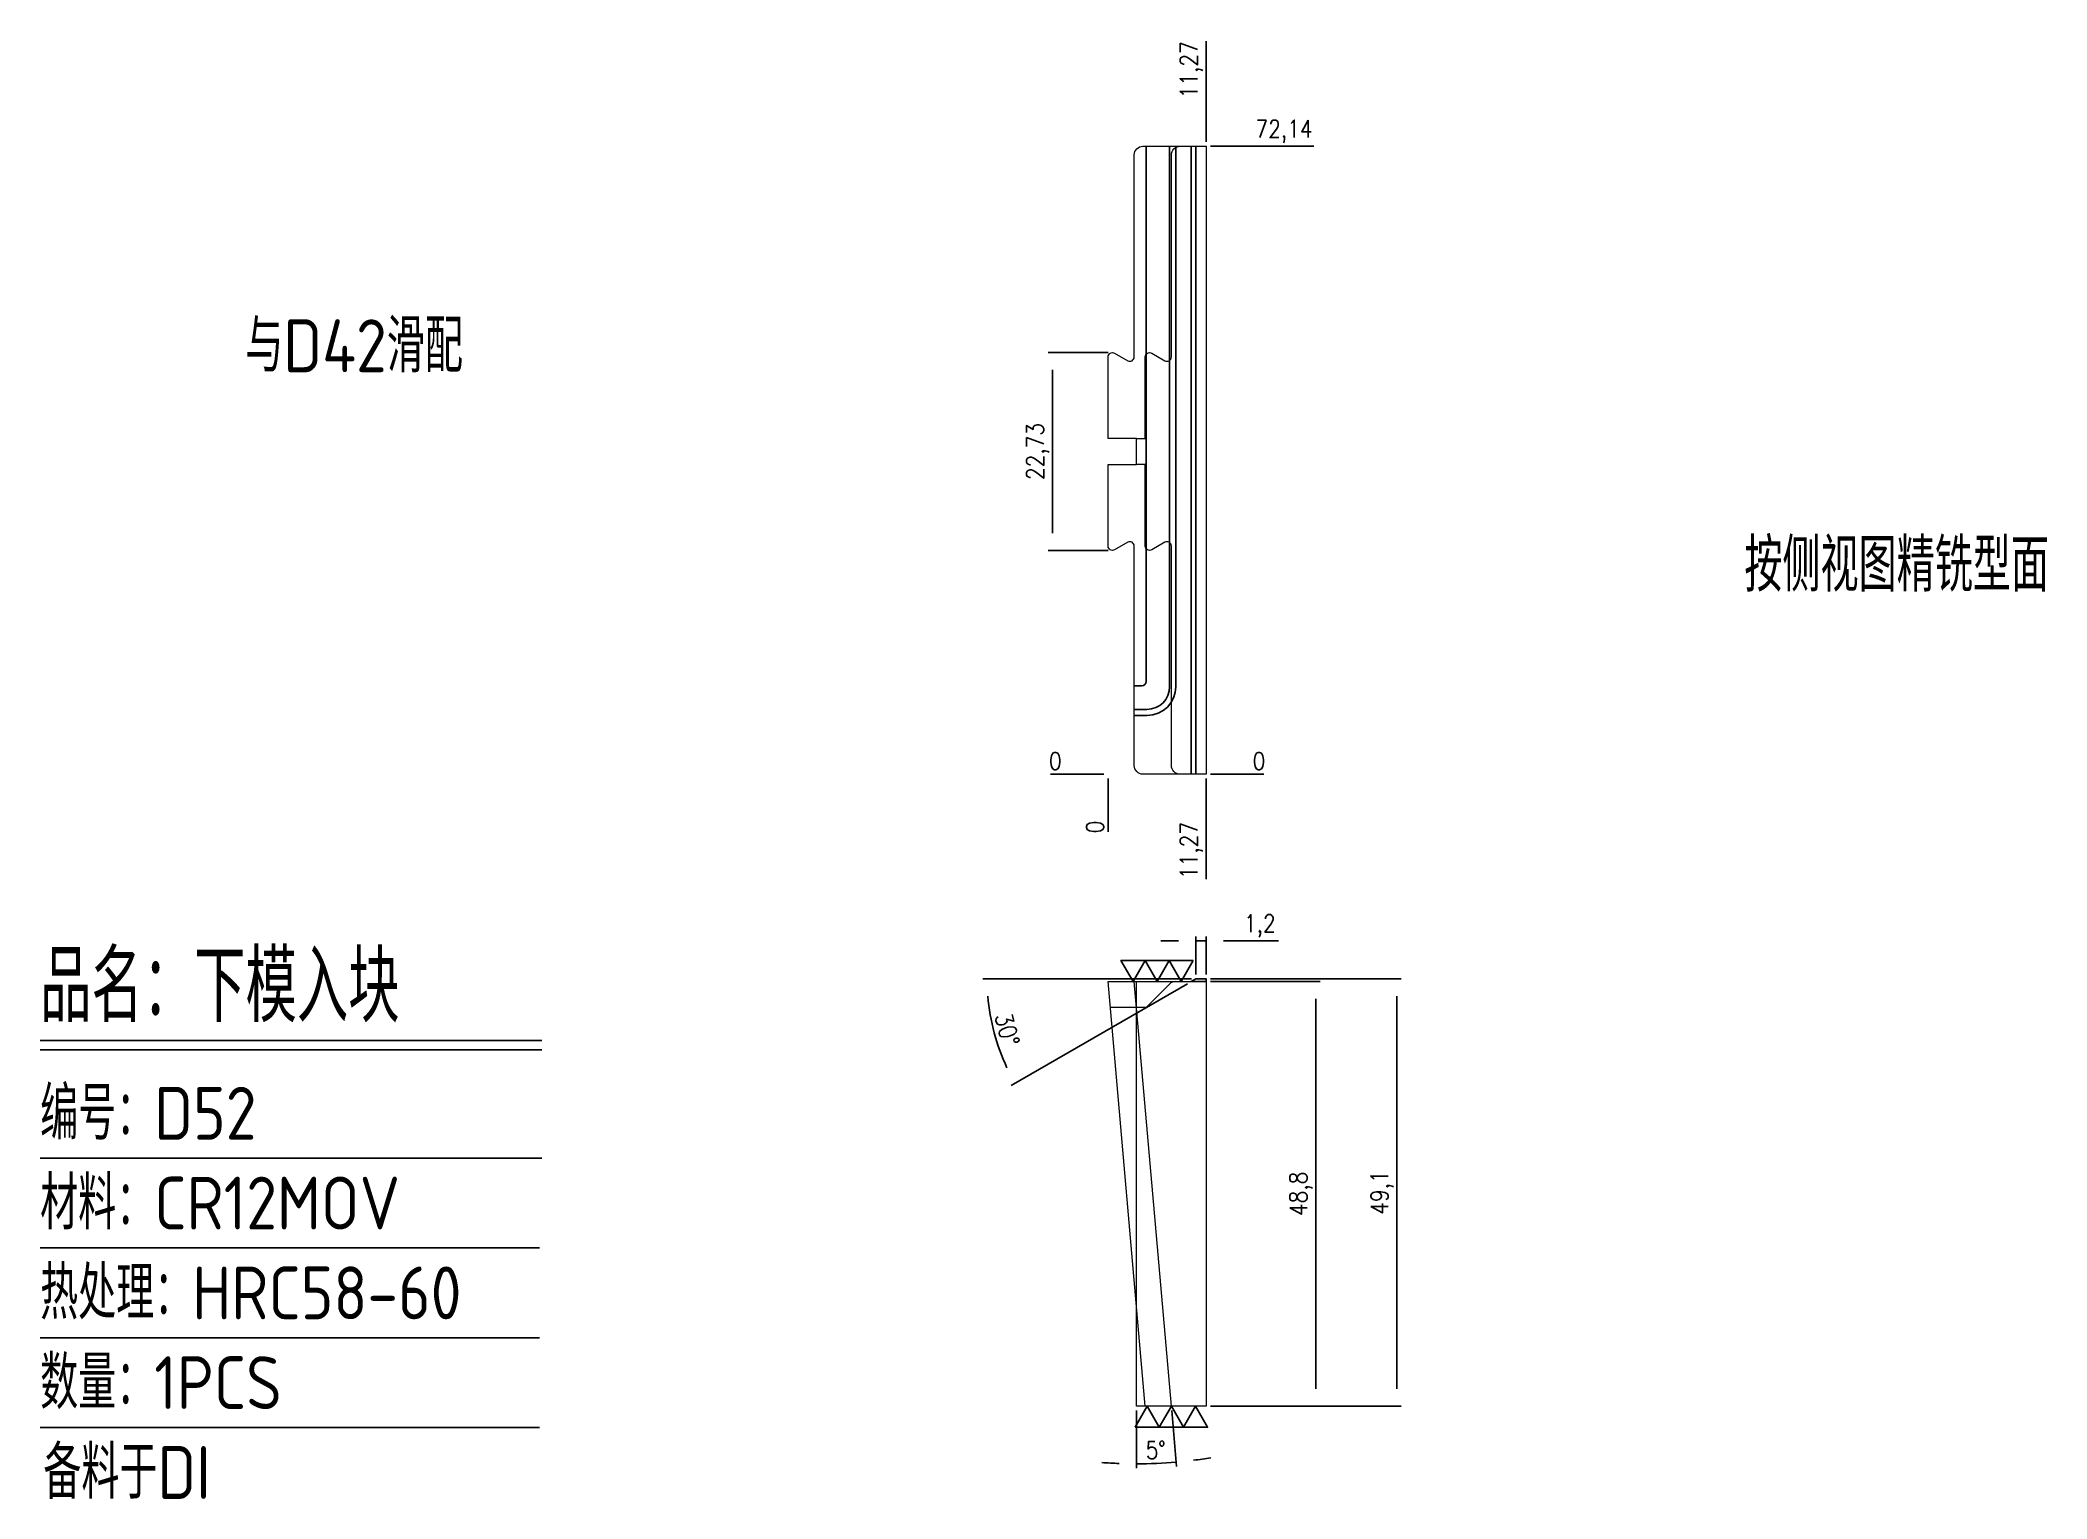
# Model space of a CAD drawing. Header units: millimetres. Extents: x 107405 to 107636, y -1102 to -934.
import ezdxf

# ---------------------------------------------------------------- set-up
doc = ezdxf.new("R2010")
doc.units = ezdxf.units.MM
doc.linetypes.add('HIDDEN', pattern=[0])
for name, color, linetype in [('DIM', 4, 'Continuous'), ('LB_P', 2, 'Continuous'), ('TEXT', 4, 'Continuous')]:
    doc.layers.add(name, color=color, linetype=linetype)
doc.styles.add('gbenor', font='gbenor.shx', dxfattribs={"bigfont": 'gbcbig.shx'})
doc.styles.get("Standard").update_dxf_attribs({"font": 'txt.shx', "width": 0.85, "bigfont": 'ctxt.shx'})
doc.dimstyles.new('T-2-WX', dxfattribs={"dimtxt": 2, "dimasz": 2, "dimexe": 0.5, "dimexo": 0.5, "dimgap": 0.5, "dimtad": 1, "dimtxsty": 'Standard', "dimblk": 'OPEN30', "dimcen": 0, "dimazin": 3, "dimtfac": 1, "dimtmove": 0, "dimatfit": 3, "dimldrblk": 'OPEN30', "dimlwd": -1, "dimlwe": -1})

# ---------------------------------------------------------------- blocks, each defined once
blk = doc.blocks.new('*D7579')
at = {"layer": 'Defpoints', "color": 0}
for p in [(107539.36, -1042.07), (107551.95, -1042.07), (107539.36, -1090.87)]:
    blk.add_point(p, dxfattribs=at)
at = {"layer": 'DIM', "color": 0, "linetype": 'Continuous'}
for p, q in [((107539.86, -1042.07), (107552.45, -1042.07)), ((107551.95, -1088.87), (107551.95, -1044.07)), ((107539.86, -1090.87), (107552.45, -1090.87))]:
    blk.add_line(p, q, dxfattribs=at)
at = {"layer": 'DIM', "color": 0, "insert": (107550.26, -1066.47), "char_height": 2, "attachment_point": 5, "rotation": 90}
blk.add_mtext('48,8', dxfattribs=at)
blk = doc.blocks.new('_Open30')
blk = doc.blocks.new('*D7580')
at = {"layer": 'Defpoints', "color": 0}
for p in [(107531.09, -1042.07), (107531.36, -1042.07), (107531.36, -1090.87), (107535.36, -1090.87), (107532.88, -1097.46)]:
    blk.add_point(p, dxfattribs=at)
at = {"layer": 'DIM', "color": 0, "linetype": 'Continuous'}
for p, q in [((107531.36, -1091.37), (107531.36, -1097.98)), ((107535.4, -1091.37), (107535.96, -1097.78))]:
    blk.add_line(p, q, dxfattribs=at)
for start, end in [(270, 275), (277.1899, 279.3797), (265.6203, 267.8101)]:
    blk.add_arc((107531.36, -1045.15), 52.33, start, end, dxfattribs=at)
at = {"layer": 'DIM', "color": 0, "insert": (107533.57, -1095.89), "char_height": 2, "attachment_point": 5, "rotation": 2.5}
blk.add_mtext('5%%d', dxfattribs=at)
blk = doc.blocks.new('*D7581')
at = {"layer": 'Defpoints', "color": 0}
for p in [(107528.09, -1018.25), (107539.36, -1018.25), (107544.36, -1018.25)]:
    blk.add_point(p, dxfattribs=at)
at = {"layer": 'DIM', "color": 0, "linetype": 'Continuous'}
blk.add_line((107539.86, -1018.25), (107545.99, -1018.25), dxfattribs=at)
at = {"layer": 'DIM', "color": 0, "insert": (107545.42, -1016.75), "char_height": 2, "attachment_point": 5}
blk.add_mtext('0', dxfattribs=at)
blk = doc.blocks.new('*D7582')
at = {"layer": 'Defpoints', "color": 0}
for p in [(107539.36, -946.12), (107544.36, -946.12), (107528.09, -1018.25)]:
    blk.add_point(p, dxfattribs=at)
at = {"layer": 'DIM', "color": 0, "linetype": 'Continuous'}
for p, q in [((107539.86, -946.12), (107543.36, -946.12)), ((107543.36, -946.12), (107540.36, -946.12)), ((107540.36, -946.12), (107551.74, -946.12))]:
    blk.add_line(p, q, dxfattribs=at)
at = {"layer": 'DIM', "color": 0, "insert": (107548.3, -944.42), "char_height": 2, "attachment_point": 5}
blk.add_mtext('72,14', dxfattribs=at)
blk = doc.blocks.new('*D7583')
at = {"layer": 'Defpoints', "color": 0}
for p in [(107523.09, -1018.25), (107528.09, -1018.25), (107528.09, -1018.25)]:
    blk.add_point(p, dxfattribs=at)
at = {"layer": 'DIM', "color": 0, "linetype": 'Continuous'}
blk.add_line((107527.59, -1018.25), (107521.46, -1018.25), dxfattribs=at)
at = {"layer": 'DIM', "color": 0, "insert": (107522.02, -1016.75), "char_height": 2, "attachment_point": 5}
blk.add_mtext('0', dxfattribs=at)
blk = doc.blocks.new('*D7584')
at = {"layer": 'Defpoints', "color": 0}
for p in [(107528.09, -1018.25), (107539.36, -1018.25), (107539.36, -1023.25)]:
    blk.add_point(p, dxfattribs=at)
at = {"layer": 'DIM', "color": 0, "linetype": 'Continuous'}
for p, q in [((107539.36, -1018.75), (107539.36, -1022.25)), ((107539.36, -1022.25), (107539.36, -1019.25)), ((107539.36, -1019.25), (107539.36, -1030.31))]:
    blk.add_line(p, q, dxfattribs=at)
at = {"layer": 'DIM', "color": 0, "insert": (107537.67, -1027.03), "char_height": 2, "attachment_point": 5, "rotation": 90}
blk.add_mtext('11,27', dxfattribs=at)
blk = doc.blocks.new('*D7585')
at = {"layer": 'Defpoints', "color": 0}
for p in [(107528.09, -1018.25), (107528.09, -1018.25), (107528.09, -1023.25)]:
    blk.add_point(p, dxfattribs=at)
at = {"layer": 'DIM', "color": 0, "linetype": 'Continuous'}
blk.add_line((107528.09, -1018.75), (107528.09, -1024.89), dxfattribs=at)
at = {"layer": 'DIM', "color": 0, "insert": (107526.59, -1024.32), "char_height": 2, "attachment_point": 5, "rotation": 90}
blk.add_mtext('0', dxfattribs=at)
blk = doc.blocks.new('*D7586')
at = {"layer": 'Defpoints', "color": 0}
for p in [(107539.36, -941.12), (107539.36, -946.12), (107528.09, -1018.25)]:
    blk.add_point(p, dxfattribs=at)
at = {"layer": 'DIM', "color": 0, "linetype": 'Continuous'}
for p, q in [((107539.36, -945.12), (107539.36, -934.06)), ((107539.36, -945.62), (107539.36, -942.12)), ((107539.36, -942.12), (107539.36, -945.12))]:
    blk.add_line(p, q, dxfattribs=at)
at = {"layer": 'DIM', "color": 0, "insert": (107537.67, -937.34), "char_height": 2, "attachment_point": 5, "rotation": 90}
blk.add_mtext('11,27', dxfattribs=at)
blk = doc.blocks.new('*D7587')
at = {"layer": 'Defpoints', "color": 0}
for p in [(107521.7, -969.82), (107528.59, -969.82), (107528.59, -992.55)]:
    blk.add_point(p, dxfattribs=at)
at = {"layer": 'DIM', "color": 0}
for p, q in [((107528.09, -969.82), (107521.2, -969.82)), ((107521.7, -990.55), (107521.7, -971.82)), ((107528.09, -992.55), (107521.2, -992.55))]:
    blk.add_line(p, q, dxfattribs=at)
at = {"layer": 'DIM', "color": 0, "insert": (107520.01, -981.19), "char_height": 2, "attachment_point": 5, "rotation": 90}
blk.add_mtext('22,73', dxfattribs=at)
blk = doc.blocks.new('*D7588')
at = {"layer": 'Defpoints', "color": 0}
for p in [(107539.36, -1037.39), (107538.16, -1041.77), (107539.36, -1041.77)]:
    blk.add_point(p, dxfattribs=at)
at = {"layer": 'DIM', "color": 0}
for p, q in [((107538.16, -1041.27), (107538.16, -1036.89)), ((107539.36, -1041.27), (107539.36, -1036.89)), ((107536.16, -1037.39), (107534.16, -1037.39)), ((107538.16, -1037.39), (107539.36, -1037.39)), ((107541.36, -1037.39), (107547.68, -1037.39))]:
    blk.add_line(p, q, dxfattribs=at)
at = {"layer": 'DIM', "color": 0, "insert": (107545.52, -1035.69), "char_height": 2, "attachment_point": 5}
blk.add_mtext('1,2', dxfattribs=at)
blk = doc.blocks.new('*D7589')
at = {"layer": 'Defpoints', "color": 0}
for p in [(107539.36, -1041.77), (107539.36, -1090.87), (107561.26, -1090.87)]:
    blk.add_point(p, dxfattribs=at)
at = {"layer": 'DIM', "color": 0}
for p, q in [((107539.86, -1041.77), (107561.76, -1041.77)), ((107561.26, -1043.77), (107561.26, -1088.87)), ((107539.86, -1090.87), (107561.76, -1090.87))]:
    blk.add_line(p, q, dxfattribs=at)
at = {"layer": 'DIM', "color": 0, "insert": (107559.57, -1066.32), "char_height": 2, "attachment_point": 5, "rotation": 90}
blk.add_mtext('49,1', dxfattribs=at)
blk = doc.blocks.new('*D7590')
at = {"layer": 'Defpoints', "color": 0}
for p in [(107538.16, -1041.77), (107538.16, -1041.77), (107539.36, -1041.77), (107537.64, -1042.07), (107514.55, -1045.94)]:
    blk.add_point(p, dxfattribs=at)
at = {"layer": 'DIM', "color": 0}
for p, q in [((107537.66, -1041.77), (107513.69, -1041.77)), ((107537.21, -1042.32), (107516.97, -1054.01))]:
    blk.add_line(p, q, dxfattribs=at)
blk.add_arc((107538.16, -1041.77), 23.97, 184.7821, 205.2179, dxfattribs=at)
at = {"layer": 'DIM', "color": 0, "insert": (107516.5, -1047.58), "char_height": 2, "attachment_point": 5, "rotation": 285}
blk.add_mtext('30%%d', dxfattribs=at)

msp = doc.modelspace()

# ---------------------------------------------------------------- linework, layer by layer
at = {"layer": 'DIM', "color": 4, "linetype": 'Continuous', "lineweight": 25}
for p, q in [((107405.407, -1048.865), (107463.023, -1048.865)), ((107405.407, -1049.927), (107463.023, -1049.927)), ((107405.407, -1062.366), (107463.023, -1062.366)), ((107405.407, -1072.681), (107462.773, -1072.681)), ((107405.407, -1082.996), (107462.773, -1082.996)), ((107405.407, -1093.312), (107462.773, -1093.312))]:
    msp.add_line(p, q, dxfattribs=at)
at = {"layer": 'LB_P'}
for p, q in [((107537.638, -1018.254), (107537.638, -946.116)), ((107538.158, -1018.254), (107538.158, -946.116))]:
    msp.add_line(p, q, dxfattribs=at)
at = {"layer": 'LB_P', "linetype": 'Continuous', "lineweight": 15}
msp.add_lwpolyline([(107539.358, -1018.254), (107532.089, -1018.254, -0.4142136), (107531.089, -1017.254), (107531.089, -992.051, 0.5773503), (107530.339, -991.618), (107528.839, -992.484, -0.5773503), (107528.089, -992.051), (107528.089, -982.685), (107531.358, -982.685), (107531.358, -979.685), (107528.089, -979.685), (107528.089, -970.319, -0.5773503), (107528.839, -969.886), (107530.339, -970.752, 0.5773503), (107531.089, -970.319), (107531.089, -947.116, -0.4142136), (107532.089, -946.116), (107539.358, -946.116)], format="xyb", close=True, dxfattribs=at)
at = {"layer": 'LB_P'}
for points in [[(107531.089, -1008.101), (107531.955, -1008.101, 0.4142135), (107532.455, -1007.601), (107532.455, -946.116)], [(107531.089, -1010.808), (107532.558, -1010.808, 0.4142135), (107535.162, -1008.204), (107535.162, -946.116)], [(107531.089, -1011.515), (107532.558, -1011.515, 0.4142135), (107535.869, -1008.204), (107535.869, -946.116)]]:
    msp.add_lwpolyline(points, format="xyb", dxfattribs=at)
at = {"layer": 'LB_P', "linetype": 'HIDDEN', "lineweight": 15}
for points in [[(107536.358, -1018.254, -0.4142136), (107535.358, -1017.254), (107535.358, -992.051, 0.5773503), (107534.608, -991.618), (107533.108, -992.484, -0.5773503), (107532.358, -992.051), (107532.358, -982.685), (107531.358, -982.685), (107531.358, -979.685), (107532.358, -979.685), (107532.358, -970.319, -0.5773503), (107533.108, -969.886), (107534.608, -970.752, 0.5773503), (107535.358, -970.319), (107535.358, -947.116, -0.4142136), (107536.358, -946.116)], [(107535.869, -1042.073, 0.1989124), (107535.162, -1042.366), (107532.455, -1045.073), (107528.351, -1045.073)]]:
    msp.add_lwpolyline(points, format="xyb", dxfattribs=at)
at = {"layer": 'LB_P', "color": 4, "linetype": 'Continuous'}
for points in [[(107537.88, -1039.673), (107536.495, -1042.073), (107535.109, -1039.673), (107533.723, -1042.073), (107532.338, -1039.673), (107530.952, -1042.073), (107529.566, -1039.673), (107537.88, -1039.673)], [(107531.201, -1093.273), (107532.587, -1090.873), (107533.972, -1093.273), (107535.358, -1090.873), (107536.744, -1093.273), (107538.129, -1090.873), (107539.515, -1093.273), (107531.201, -1093.273)]]:
    msp.add_lwpolyline(points, close=True, dxfattribs=at)
at = {"layer": 'LB_P'}
msp.add_lwpolyline([(107537.638, -1042.073), (107539.358, -1042.073), (107539.358, -1041.773), (107538.158, -1041.773)], close=True, dxfattribs=at)
at = {"layer": 'LB_P', "lineweight": 15}
for points in [[(107532.358, -1090.873), (107528.089, -1042.073), (107539.358, -1042.073), (107539.358, -1090.873), (107531.358, -1090.873), (107531.358, -1042.073)], [(107535.358, -1090.873), (107531.089, -1042.073)]]:
    msp.add_lwpolyline(points, dxfattribs=at)

# ---------------------------------------------------------------- texts
at = {"layer": 'DIM', "color": 3, "linetype": 'Continuous', "lineweight": 25, "style": 'gbenor'}
for s, height, p in [('品名：下模入块', 8.1915, (107405.407, -1046.741)), ('编号：D52', 6.0678, (107405.407, -1060.242)), ('材料：CR12MOV', 6.0678, (107405.407, -1070.557)), ('热处理：HRC58-60', 6.06778, (107405.407, -1080.873)), ('数量：1PCS', 6.0678, (107405.407, -1091.188)), ('备料于DI', 6.0678, (107405.776, -1101.503))]:
    msp.add_text(s, height=height, dxfattribs=at).set_placement(p)
at = {"layer": 'TEXT', "color": 4, "style": 'gbenor'}
msp.add_text('与D42滑配', height=6.075, dxfattribs=at).set_placement((107428.969, -972.078))
at = {"layer": 'TEXT', "color": 2, "style": 'gbenor'}
msp.add_text('按侧视图精铣型面', height=6.075, dxfattribs=at).set_placement((107601.18, -997.281))

# ---------------------------------------------------------------- dimensions: what is measured, and where the dimension line sits
at = {"layer": 'DIM', "color": 4, "linetype": 'Continuous'}
for feature_location, offset, dtype, origin, picture, middle in [((107539.358, -946.116), (0, 5), 1, (107528.089, -1018.254), '*D7586', (107537.667, -937.337)), ((107539.358, -946.116), (5, 0), 0, (107528.089, -1018.254), '*D7582', (107548.299, -944.425)), ((107528.088666632, -1018.254323293), (-5, 0), 0, (107528.088666632, -1018.254323293), '*D7583', (107522.021999965, -1016.754323293)), ((107539.358113422, -1018.254323293), (5, 0), 0, (107528.088666632, -1018.254323293), '*D7581', (107545.424780088, -1016.754323293)), ((107528.088666632, -1018.254323293), (0, -5), 1, (107528.088666632, -1018.254323293), '*D7585', (107526.588666632, -1024.320989959)), ((107539.358, -1018.254), (0, -5), 1, (107528.089, -1018.254), '*D7584', (107537.667, -1027.033))]:
    dim = msp.add_ordinate_dim(feature_location=feature_location, offset=offset, dtype=dtype, origin=origin, dimstyle='T-2-WX', dxfattribs=at)
    dim.commit()
    dim.dimension.update_dxf_attribs({"geometry": picture, "text_midpoint": middle})
at = {"layer": 'DIM', "color": 4}
dim = msp.add_linear_dim(base=(107521.697, -969.819), p1=(107528.591, -992.551), p2=(107528.589, -969.819), angle=90, dimstyle='T-2-WX', dxfattribs=at)
dim.commit()
dim.dimension.update_dxf_attribs({"geometry": '*D7587', "text_midpoint": (107520.006, -981.185)})
at = {"layer": 'DIM'}
dim = msp.add_linear_dim(base=(107539.358, -1037.385), p1=(107538.158, -1041.773), p2=(107539.358, -1041.773), dimstyle='T-2-WX', dxfattribs=at)
dim.commit()
dim.dimension.update_dxf_attribs({"geometry": '*D7588', "text_midpoint": (107545.518, -1035.695)})
dim = msp.add_angular_dim_2l(base=(107514.5529, -1045.9354), line1=((107539.3581, -1041.7732), (107538.1581, -1041.7732)), line2=((107538.1581, -1041.7732), (107537.6385, -1042.0732)), dimstyle='T-2-WX', dxfattribs=at)
dim.commit()
dim.dimension.update_dxf_attribs({"geometry": '*D7590', "text_midpoint": (107516.5003, -1047.5764)})
dim = msp.add_linear_dim(base=(107561.263, -1090.873), p1=(107539.358, -1041.773), p2=(107539.358, -1090.873), angle=90, dimstyle='T-2-WX', dxfattribs=at)
dim.commit()
dim.dimension.update_dxf_attribs({"geometry": '*D7589', "text_midpoint": (107559.572, -1066.323)})
at = {"layer": 'DIM', "color": 4, "linetype": 'Continuous'}
dim = msp.add_angular_dim_2l(base=(107532.88, -1097.462), line1=((107535.358, -1090.873), (107531.089, -1042.073)), line2=((107531.358, -1090.873), (107531.358, -1042.073)), dimstyle='T-2-WX', dxfattribs=at)
dim.commit()
dim.dimension.update_dxf_attribs({"geometry": '*D7580', "text_midpoint": (107533.573, -1095.888)})
dim = msp.add_linear_dim(base=(107551.955, -1042.073), p1=(107539.358, -1090.873), p2=(107539.358, -1042.073), angle=90, dimstyle='T-2-WX', dxfattribs=at)
dim.commit()
dim.dimension.update_dxf_attribs({"geometry": '*D7579', "text_midpoint": (107550.264, -1066.473)})

doc.saveas('drawing.dxf')
